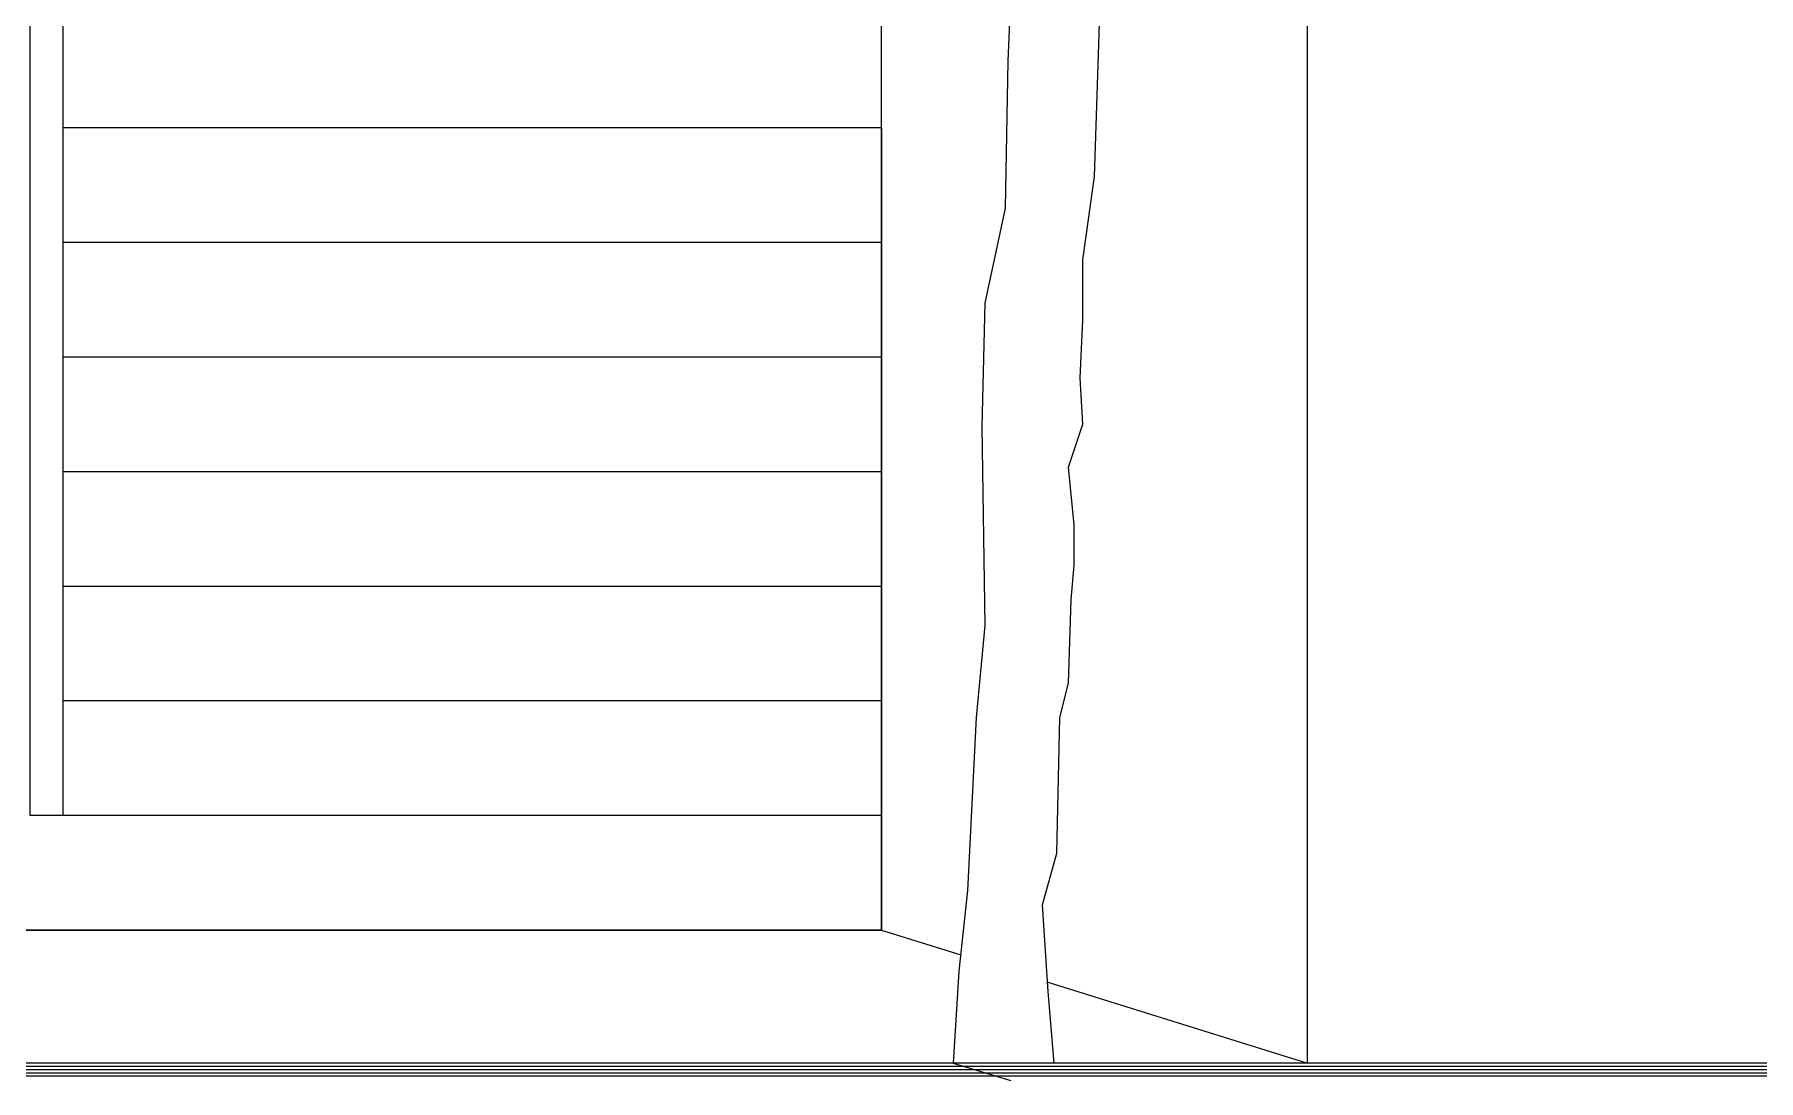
# Model space of a CAD drawing. Header units: millimetres. Extents: x 462666 to 1244237, y 2328025 to 3795663.
# Drawn here: x 1163424 to 1166056, y 2840920 to 2842517 of the extents above; entities that cross this region are included whole.
import ezdxf
from ezdxf.lldxf.tags import DXFTag

# ---------------------------------------------------------------- set-up
doc = ezdxf.new("R2010")
doc.units = ezdxf.units.MM
for name, color, linetype in [('arbre', 250, 'Continuous'), ('MUR-POH', 64, 'Continuous'), ('MUR_POH', 64, 'Continuous'), ('MUR_REZ', 3, 'Continuous'), ('PLO_LIN', 6, 'Continuous'), ('ZAK_DIM', 7, 'Continuous')]:
    doc.layers.add(name, color=color, linetype=linetype)
tags = doc.linetypes.add('DASHED', pattern=[0.75, 0.5, -0.25]).pattern_tags.tags
tags[6:7] = [DXFTag(74, 4), DXFTag(75, 0), DXFTag(340, '0'), DXFTag(46, 1.0), DXFTag(50, 0.0), DXFTag(44, 0.0), DXFTag(45, 0.0)]
tags[4:5] = [DXFTag(74, 4), DXFTag(75, 0), DXFTag(340, '0'), DXFTag(46, 1.0), DXFTag(50, 0.0), DXFTag(44, 0.0), DXFTag(45, 0.0)]

# ---------------------------------------------------------------- blocks, each defined once
blk = doc.blocks.new('arbre3')
at = {"layer": 'arbre', "color": 252}
for points in [[(255.462, 21.807), (255.647, 21.47), (255.866, 21.1), (256.001, 20.898), (256.186, 20.562), (256.32, 20.158), (256.421, 19.872), (256.472, 19.654), (256.472, 19.401), (256.506, 18.274), (256.472, 17.45), (256.455, 16.592), (256.337, 16.037), (256.32, 15.314), (256.337, 14.153), (256.287, 13.615), (256.236, 12.605), (256.186, 12.134), (256.152, 11.596), (256.489, 11.495)], [(256.741, 11.596), (256.707, 12.016), (256.674, 12.521), (256.758, 12.824), (256.775, 13.615), (256.825, 13.816), (256.842, 14.304), (256.859, 14.506), (256.859, 14.742), (256.825, 15.078), (256.909, 15.33), (256.893, 15.6), (256.909, 15.936), (256.909, 16.289), (256.943, 16.525), (256.977, 16.777), (257.01, 17.786)]]:
    blk.add_lwpolyline(points, dxfattribs=at)

msp = doc.modelspace()

# ---------------------------------------------------------------- linework, layer by layer
at = {"layer": 'MUR-POH', "color": 1}
for points in [[(1163367.7, 2843449.7), (1163417.7, 2843449.7), (1163467.7, 2843449.7), (1163467.7, 2841324.7), (1163417.7, 2841324.7), (1163417.7, 2843449.7)], [(1164717.7, 2841149.7), (1164717.7, 2843449.7), (1164741, 2843449.7)], [(1164717.7, 2842374.7), (1163467.7, 2842374.7)], [(1164717.7, 2842374.7), (1164717.7, 2841149.7)], [(1164717.7, 2842199.7), (1163467.7, 2842199.7)], [(1164717.7, 2842024.7), (1163467.7, 2842024.7)], [(1164717.7, 2841849.7), (1163467.7, 2841849.7)], [(1164717.7, 2841674.7), (1163467.7, 2841674.7)], [(1164717.7, 2841499.7), (1163467.7, 2841499.7)], [(1164717.7, 2841324.7), (1163467.7, 2841324.7)], [(1164717.7, 2841324.7), (1163467.7, 2841324.7)], [(1164717.7, 2841149.7), (1163367.7, 2841149.7)]]:
    msp.add_lwpolyline(points, dxfattribs=at)
at = {"layer": 'MUR_POH', "color": 3, "linetype": 'DASHED', "ltscale": 250, "flags": 128}
msp.add_lwpolyline([(1165367.7, 2840946.6), (1165367.7, 2844566.9)], dxfattribs=at)
at = {"layer": 'MUR_REZ', "flags": 128}
msp.add_lwpolyline([(1167631.4, 2840946.6), (1151180.8, 2840946.6)], dxfattribs=at)
at = {"layer": 'MUR_REZ'}
for points in [[(1167631.4, 2840941.6), (1151180.8, 2840941.6)], [(1167631.4, 2840936.6), (1151180.8, 2840936.6)], [(1167631.4, 2840931.6), (1151180.8, 2840931.6)], [(1167631.4, 2840926.6), (1151180.8, 2840926.6)]]:
    msp.add_lwpolyline(points, dxfattribs=at)
at = {"layer": 'PLO_LIN', "color": 1}
for points in [[(1161547.3, 2841225.4), (1163367.7, 2841149.7), (1164717.7, 2841149.7), (1164838.4, 2841112)], [(1164971.2, 2841070.5), (1165367.7, 2840946.6)]]:
    msp.add_lwpolyline(points, dxfattribs=at)
at = {"layer": 'ZAK_DIM'}
msp.add_line((1164353.6, 2841324.7), (1163994.2, 2841324.7), dxfattribs=at)

# ---------------------------------------------------------------- block references
at = {"layer": 'arbre', "xscale": 261.3775937935833, "yscale": 261.3775937935833, "zscale": 261.3775937935833}
msp.add_blockref('arbre3', (1097874.5, 2837915.6), dxfattribs=at)

doc.saveas('drawing.dxf')
